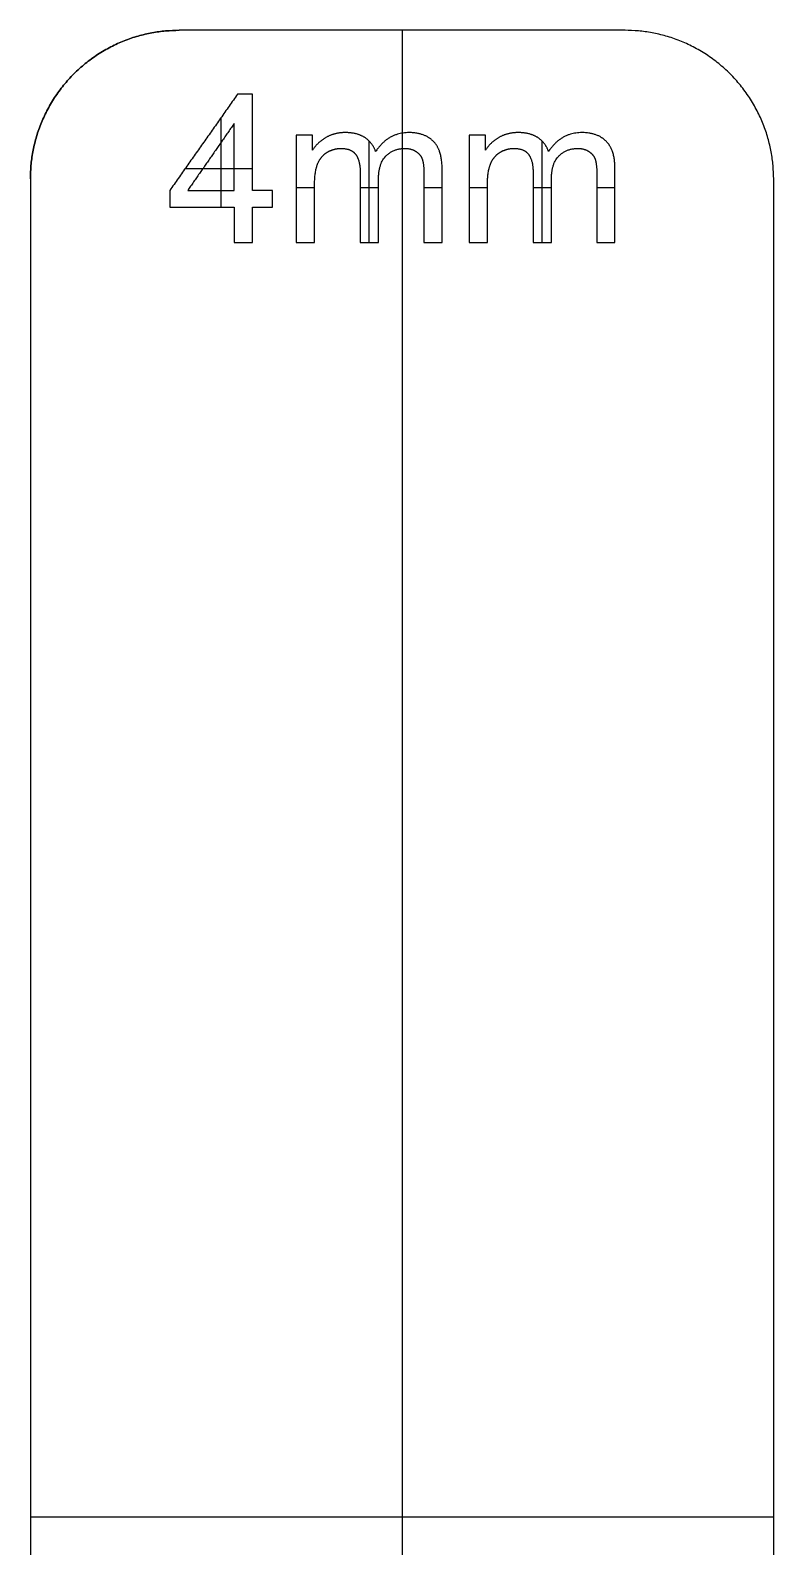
# Model space of a CAD drawing. Header units: millimetres. Extents: x 0 to 209, y -100 to 0.
# Drawn here: x 147.8 to 172.8, y -51 to 0 of the extents above; entities that cross this region are included whole.
import ezdxf

# ---------------------------------------------------------------- set-up
doc = ezdxf.new("R2010")
doc.units = ezdxf.units.MM
doc.layers.add('Default', color=18, linetype='Continuous', true_color=0x000000)

msp = doc.modelspace()

# ---------------------------------------------------------------- linework, layer by layer
at = {"layer": 'Default'}
for p, q in [((160.276, 0, 4), (160.276, -3.459, 4)), ((160.276, 0), (160.276, -100)), ((154.195, -5.945, 3.5), (154.195, -2.929, 3.5)), ((157.269, -3.522, 3.5), (156.72, -3.522, 3.5)), ((156.72, -3.522, 3.5), (156.72, -7.141, 3.5)), ((157.269, -4.03, 3.5), (157.269, -3.522, 3.5)), ((163.084, -3.522, 3.5), (162.535, -3.522, 3.5)), ((162.535, -3.522, 3.5), (162.535, -7.141, 3.5)), ((163.084, -4.03, 3.5), (163.084, -3.522, 3.5)), ((159.172, -7.141, 3.5), (159.172, -3.725, 3.5)), ((160.276, -3.976, 4), (160.276, -100, 4)), ((164.987, -7.141, 3.5), (164.987, -3.725, 3.5)), ((152.987, -4.643, 3.5), (155.248, -4.643, 3.5)), ((156.72, -5.291, 3.5), (157.334, -5.291, 3.5)), ((157.334, -7.141, 3.5), (157.334, -5.263, 3.5)), ((158.871, -5.291, 3.5), (159.484, -5.291, 3.5)), ((161.015, -5.291, 3.5), (161.625, -5.291, 3.5)), ((162.535, -5.291, 3.5), (163.148, -5.291, 3.5)), ((163.148, -7.141, 3.5), (163.148, -5.263, 3.5)), ((164.685, -5.291, 3.5), (165.299, -5.291, 3.5)), ((166.829, -5.291, 3.5), (167.439, -5.291, 3.5)), ((156.72, -7.141, 3.5), (157.334, -7.141, 3.5)), ((162.535, -7.141, 3.5), (163.148, -7.141, 3.5)), ((147.776, -50, 4), (172.776, -50, 4)), ((147.776, -50), (172.776, -50))]:
    msp.add_line(p, q, dxfattribs=at)
for points in [[(152.776, 0, 4), (147.776, 0, 4), (147.776, -5, 4)], [(152.776, 0), (147.776, 0), (147.776, -5)], [(147.776, -5, 2), (147.776, 0, 2), (152.776, 0, 2)], [(172.776, -5, 4), (172.776, 0, 4), (167.776, 0, 4)], [(172.776, -5), (172.776, 0), (167.776, 0)], [(172.776, -5, 2), (172.776, 0, 2), (167.776, 0, 2)]]:
    msp.add_rational_spline(points, [1, 0.707106781187, 1], degree=2, dxfattribs=at)
for points in [[(167.776, 0, 4), (160.276, 0, 4), (152.776, 0, 4)], [(167.776, 0), (160.276, 0), (152.776, 0)], [(152.776, 0), (152.776, 0, 2), (152.776, 0, 4)], [(167.776, 0, 2), (160.276, 0, 2), (152.776, 0, 2)], [(160.276, 0), (160.276, 0, 2), (160.276, 0, 4)], [(167.776, 0, 4), (167.776, 0, 2), (167.776, 0)], [(149.24, -1.464), (149.24, -1.464, 2), (149.24, -1.464, 4)], [(171.311, -1.464, 4), (171.311, -1.464, 2), (171.311, -1.464)], [(154.747, -2.145, 3.5), (153.607, -3.764, 3.5), (152.467, -5.383, 3.5)], [(154.747, -2.145, 3.5), (153.607, -3.764, 3.5), (152.467, -5.383, 3.5)], [(154.747, -2.145, 4), (153.607, -3.764, 4), (152.467, -5.383, 4)], [(154.747, -2.145, 3.75), (153.607, -3.764, 3.75), (152.467, -5.383, 3.75)], [(155.248, -2.145, 3.5), (154.997, -2.145, 3.5), (154.747, -2.145, 3.5)], [(155.248, -2.145, 3.5), (154.997, -2.145, 3.5), (154.747, -2.145, 3.5)], [(154.747, -2.145, 3.5), (154.747, -2.145, 3.75), (154.747, -2.145, 4)], [(155.248, -2.145, 4), (154.997, -2.145, 4), (154.747, -2.145, 4)], [(155.248, -2.145, 3.75), (154.997, -2.145, 3.75), (154.747, -2.145, 3.75)], [(154.997, -2.145, 3.5), (154.997, -2.145, 3.75), (154.997, -2.145, 4)], [(155.248, -5.383, 3.5), (155.248, -3.764, 3.5), (155.248, -2.145, 3.5)], [(155.248, -5.383, 3.5), (155.248, -3.764, 3.5), (155.248, -2.145, 3.5)], [(155.248, -2.145, 3.5), (155.248, -2.145, 3.75), (155.248, -2.145, 4)], [(155.248, -5.383, 4), (155.248, -3.764, 4), (155.248, -2.145, 4)], [(155.248, -5.383, 3.75), (155.248, -3.764, 3.75), (155.248, -2.145, 3.75)], [(154.634, -3.13, 3.5), (153.852, -4.256, 3.5), (153.07, -5.383, 3.5)], [(154.634, -5.383, 3.5), (154.634, -4.256, 3.5), (154.634, -3.13, 3.5)], [(157.269, -3.522, 3.5), (156.995, -3.522, 3.5), (156.72, -3.522, 3.5)], [(156.72, -3.522, 3.5), (156.72, -5.332, 3.5), (156.72, -7.141, 3.5)], [(156.72, -3.522, 3.5), (156.72, -3.522, 3.75), (156.72, -3.522, 4)], [(157.269, -3.522, 4), (156.995, -3.522, 4), (156.72, -3.522, 4)], [(156.72, -3.522, 4), (156.72, -5.332, 4), (156.72, -7.141, 4)], [(157.269, -3.522, 3.75), (156.995, -3.522, 3.75), (156.72, -3.522, 3.75)], [(156.72, -3.522, 3.75), (156.72, -5.332, 3.75), (156.72, -7.141, 3.75)], [(156.995, -3.522, 3.5), (156.995, -3.522, 3.75), (156.995, -3.522, 4)], [(157.269, -4.03, 3.5), (157.269, -3.776, 3.5), (157.269, -3.522, 3.5)], [(157.269, -3.522, 3.5), (157.269, -3.522, 3.75), (157.269, -3.522, 4)], [(157.269, -4.03, 4), (157.269, -3.776, 4), (157.269, -3.522, 4)], [(157.269, -4.03, 3.75), (157.269, -3.776, 3.75), (157.269, -3.522, 3.75)], [(158.366, -3.44, 3.5), (158.366, -3.44, 3.75), (158.366, -3.44, 4)], [(160.507, -3.44, 3.5), (160.507, -3.44, 3.75), (160.507, -3.44, 4)], [(163.084, -3.522, 3.5), (162.809, -3.522, 3.5), (162.535, -3.522, 3.5)], [(162.535, -3.522, 3.5), (162.535, -5.332, 3.5), (162.535, -7.141, 3.5)], [(162.535, -3.522, 3.5), (162.535, -3.522, 3.75), (162.535, -3.522, 4)], [(163.084, -3.522, 4), (162.809, -3.522, 4), (162.535, -3.522, 4)], [(162.535, -3.522, 4), (162.535, -5.332, 4), (162.535, -7.141, 4)], [(163.084, -3.522, 3.75), (162.809, -3.522, 3.75), (162.535, -3.522, 3.75)], [(162.535, -3.522, 3.75), (162.535, -5.332, 3.75), (162.535, -7.141, 3.75)], [(162.809, -3.522, 3.5), (162.809, -3.522, 3.75), (162.809, -3.522, 4)], [(163.084, -4.03, 3.5), (163.084, -3.776, 3.5), (163.084, -3.522, 3.5)], [(163.084, -3.522, 3.5), (163.084, -3.522, 3.75), (163.084, -3.522, 4)], [(163.084, -4.03, 4), (163.084, -3.776, 4), (163.084, -3.522, 4)], [(163.084, -4.03, 3.75), (163.084, -3.776, 3.75), (163.084, -3.522, 3.75)], [(164.181, -3.44, 3.5), (164.181, -3.44, 3.75), (164.181, -3.44, 4)], [(166.321, -3.44, 3.5), (166.321, -3.44, 3.75), (166.321, -3.44, 4)], [(153.607, -3.764, 3.5), (153.607, -3.764, 3.75), (153.607, -3.764, 4)], [(155.248, -3.764, 3.5), (155.248, -3.764, 3.75), (155.248, -3.764, 4)], [(157.269, -3.776, 3.5), (157.269, -3.776, 3.75), (157.269, -3.776, 4)], [(157.269, -4.03, 3.5), (157.269, -4.03, 3.75), (157.269, -4.03, 4)], [(157.722, -3.602, 3.5), (157.722, -3.602, 3.75), (157.722, -3.602, 4)], [(158.23, -3.972, 3.5), (158.23, -3.972, 3.75), (158.23, -3.972, 4)], [(159.026, -3.607, 3.5), (159.026, -3.607, 3.75), (159.026, -3.607, 4)], [(159.389, -4.074, 3.5), (159.389, -4.074, 3.75), (159.389, -4.074, 4)], [(160.371, -3.972, 3.5), (160.371, -3.972, 3.75), (160.371, -3.972, 4)], [(160.739, -4.07, 3.5), (160.739, -4.07, 3.75), (160.739, -4.07, 4)], [(161.335, -3.738, 3.5), (161.335, -3.738, 3.75), (161.335, -3.738, 4)], [(163.084, -3.776, 3.5), (163.084, -3.776, 3.75), (163.084, -3.776, 4)], [(163.084, -4.03, 3.5), (163.084, -4.03, 3.75), (163.084, -4.03, 4)], [(163.537, -3.602, 3.5), (163.537, -3.602, 3.75), (163.537, -3.602, 4)], [(164.045, -3.972, 3.5), (164.045, -3.972, 3.75), (164.045, -3.972, 4)], [(164.841, -3.607, 3.5), (164.841, -3.607, 3.75), (164.841, -3.607, 4)], [(165.203, -4.074, 3.5), (165.203, -4.074, 3.75), (165.203, -4.074, 4)], [(166.185, -3.972, 3.5), (166.185, -3.972, 3.75), (166.185, -3.972, 4)], [(166.553, -4.07, 3.5), (166.553, -4.07, 3.75), (166.553, -4.07, 4)], [(167.15, -3.738, 3.5), (167.15, -3.738, 3.75), (167.15, -3.738, 4)], [(157.433, -4.507, 3.5), (157.433, -4.507, 3.75), (157.433, -4.507, 4)], [(157.751, -4.108, 3.5), (157.751, -4.108, 3.75), (157.751, -4.108, 4)], [(158.721, -4.176, 3.5), (158.721, -4.176, 3.75), (158.721, -4.176, 4)], [(159.737, -4.226, 3.5), (159.737, -4.226, 3.75), (159.737, -4.226, 4)], [(160.955, -4.331, 3.5), (160.955, -4.331, 3.75), (160.955, -4.331, 4)], [(163.247, -4.507, 3.5), (163.247, -4.507, 3.75), (163.247, -4.507, 4)], [(163.566, -4.108, 3.5), (163.566, -4.108, 3.75), (163.566, -4.108, 4)], [(164.535, -4.176, 3.5), (164.535, -4.176, 3.75), (164.535, -4.176, 4)], [(165.551, -4.226, 3.5), (165.551, -4.226, 3.75), (165.551, -4.226, 4)], [(166.77, -4.331, 3.5), (166.77, -4.331, 3.75), (166.77, -4.331, 4)], [(147.776, -5, 4), (147.776, -50, 4), (147.776, -95, 4)], [(147.776, -5), (147.776, -50), (147.776, -95)], [(147.776, -5), (147.776, -5, 2), (147.776, -5, 4)], [(147.776, -5, 2), (147.776, -50, 2), (147.776, -95, 2)], [(158.871, -4.79, 3.5), (158.871, -5.965, 3.5), (158.871, -7.141, 3.5)], [(158.871, -4.79, 3.5), (158.871, -5.965, 3.5), (158.871, -7.141, 3.5)], [(158.871, -4.79, 3.5), (158.871, -4.79, 3.75), (158.871, -4.79, 4)], [(158.871, -4.79, 4), (158.871, -5.965, 4), (158.871, -7.141, 4)], [(158.871, -4.79, 3.75), (158.871, -5.965, 3.75), (158.871, -7.141, 3.75)], [(159.484, -7.141, 3.5), (159.484, -6.09, 3.5), (159.484, -5.038, 3.5)], [(159.484, -7.141, 3.5), (159.484, -6.09, 3.5), (159.484, -5.038, 3.5)], [(159.484, -5.038, 3.5), (159.484, -5.038, 3.75), (159.484, -5.038, 4)], [(159.484, -7.141, 4), (159.484, -6.09, 4), (159.484, -5.038, 4)], [(159.484, -7.141, 3.75), (159.484, -6.09, 3.75), (159.484, -5.038, 3.75)], [(161.015, -4.861, 3.5), (161.015, -6.001, 3.5), (161.015, -7.141, 3.5)], [(161.015, -4.861, 3.5), (161.015, -6.001, 3.5), (161.015, -7.141, 3.5)], [(161.015, -4.861, 3.5), (161.015, -4.861, 3.75), (161.015, -4.861, 4)], [(161.015, -4.861, 4), (161.015, -6.001, 4), (161.015, -7.141, 4)], [(161.015, -4.861, 3.75), (161.015, -6.001, 3.75), (161.015, -7.141, 3.75)], [(161.625, -7.141, 3.5), (161.625, -5.899, 3.5), (161.625, -4.657, 3.5)], [(161.625, -7.141, 3.5), (161.625, -5.899, 3.5), (161.625, -4.657, 3.5)], [(161.625, -4.657, 3.5), (161.625, -4.657, 3.75), (161.625, -4.657, 4)], [(161.625, -7.141, 4), (161.625, -5.899, 4), (161.625, -4.657, 4)], [(161.625, -7.141, 3.75), (161.625, -5.899, 3.75), (161.625, -4.657, 3.75)], [(164.685, -4.79, 3.5), (164.685, -5.965, 3.5), (164.685, -7.141, 3.5)], [(164.685, -4.79, 3.5), (164.685, -5.965, 3.5), (164.685, -7.141, 3.5)], [(164.685, -4.79, 3.5), (164.685, -4.79, 3.75), (164.685, -4.79, 4)], [(164.685, -4.79, 4), (164.685, -5.965, 4), (164.685, -7.141, 4)], [(164.685, -4.79, 3.75), (164.685, -5.965, 3.75), (164.685, -7.141, 3.75)], [(165.299, -7.141, 3.5), (165.299, -6.09, 3.5), (165.299, -5.038, 3.5)], [(165.299, -7.141, 3.5), (165.299, -6.09, 3.5), (165.299, -5.038, 3.5)], [(165.299, -5.038, 3.5), (165.299, -5.038, 3.75), (165.299, -5.038, 4)], [(165.299, -7.141, 4), (165.299, -6.09, 4), (165.299, -5.038, 4)], [(165.299, -7.141, 3.75), (165.299, -6.09, 3.75), (165.299, -5.038, 3.75)], [(166.829, -4.861, 3.5), (166.829, -6.001, 3.5), (166.829, -7.141, 3.5)], [(166.829, -4.861, 3.5), (166.829, -6.001, 3.5), (166.829, -7.141, 3.5)], [(166.829, -4.861, 3.5), (166.829, -4.861, 3.75), (166.829, -4.861, 4)], [(166.829, -4.861, 4), (166.829, -6.001, 4), (166.829, -7.141, 4)], [(166.829, -4.861, 3.75), (166.829, -6.001, 3.75), (166.829, -7.141, 3.75)], [(167.439, -7.141, 3.5), (167.439, -5.899, 3.5), (167.439, -4.657, 3.5)], [(167.439, -7.141, 3.5), (167.439, -5.899, 3.5), (167.439, -4.657, 3.5)], [(167.439, -4.657, 3.5), (167.439, -4.657, 3.75), (167.439, -4.657, 4)], [(167.439, -7.141, 4), (167.439, -5.899, 4), (167.439, -4.657, 4)], [(167.439, -7.141, 3.75), (167.439, -5.899, 3.75), (167.439, -4.657, 3.75)], [(172.776, -95, 4), (172.776, -50, 4), (172.776, -5, 4)], [(172.776, -95), (172.776, -50), (172.776, -5)], [(172.776, -5, 4), (172.776, -5, 2), (172.776, -5)], [(172.776, -95, 2), (172.776, -50, 2), (172.776, -5, 2)], [(152.467, -5.383, 3.5), (152.467, -5.664, 3.5), (152.467, -5.945, 3.5)], [(152.467, -5.383, 3.5), (152.467, -5.664, 3.5), (152.467, -5.945, 3.5)], [(152.467, -5.383, 3.5), (152.467, -5.383, 3.75), (152.467, -5.383, 4)], [(152.467, -5.383, 4), (152.467, -5.664, 4), (152.467, -5.945, 4)], [(152.467, -5.383, 3.75), (152.467, -5.664, 3.75), (152.467, -5.945, 3.75)], [(153.07, -5.383, 3.5), (153.852, -5.383, 3.5), (154.634, -5.383, 3.5)], [(155.923, -5.383, 3.5), (155.585, -5.383, 3.5), (155.248, -5.383, 3.5)], [(155.923, -5.383, 3.5), (155.585, -5.383, 3.5), (155.248, -5.383, 3.5)], [(155.248, -5.383, 3.5), (155.248, -5.383, 3.75), (155.248, -5.383, 4)], [(155.923, -5.383, 4), (155.585, -5.383, 4), (155.248, -5.383, 4)], [(155.923, -5.383, 3.75), (155.585, -5.383, 3.75), (155.248, -5.383, 3.75)], [(155.585, -5.383, 3.5), (155.585, -5.383, 3.75), (155.585, -5.383, 4)], [(155.923, -5.945, 3.5), (155.923, -5.664, 3.5), (155.923, -5.383, 3.5)], [(155.923, -5.945, 3.5), (155.923, -5.664, 3.5), (155.923, -5.383, 3.5)], [(155.923, -5.383, 3.5), (155.923, -5.383, 3.75), (155.923, -5.383, 4)], [(155.923, -5.945, 4), (155.923, -5.664, 4), (155.923, -5.383, 4)], [(155.923, -5.945, 3.75), (155.923, -5.664, 3.75), (155.923, -5.383, 3.75)], [(156.72, -5.332, 3.5), (156.72, -5.332, 3.75), (156.72, -5.332, 4)], [(157.334, -7.141, 3.5), (157.334, -6.202, 3.5), (157.334, -5.263, 3.5)], [(157.334, -5.263, 3.5), (157.334, -5.263, 3.75), (157.334, -5.263, 4)], [(157.334, -7.141, 4), (157.334, -6.202, 4), (157.334, -5.263, 4)], [(157.334, -7.141, 3.75), (157.334, -6.202, 3.75), (157.334, -5.263, 3.75)], [(162.535, -5.332, 3.5), (162.535, -5.332, 3.75), (162.535, -5.332, 4)], [(163.148, -7.141, 3.5), (163.148, -6.202, 3.5), (163.148, -5.263, 3.5)], [(163.148, -5.263, 3.5), (163.148, -5.263, 3.75), (163.148, -5.263, 4)], [(163.148, -7.141, 4), (163.148, -6.202, 4), (163.148, -5.263, 4)], [(163.148, -7.141, 3.75), (163.148, -6.202, 3.75), (163.148, -5.263, 3.75)], [(152.467, -5.664, 3.5), (152.467, -5.664, 3.75), (152.467, -5.664, 4)], [(152.467, -5.945, 3.5), (153.55, -5.945, 3.5), (154.634, -5.945, 3.5)], [(152.467, -5.945, 3.5), (153.55, -5.945, 3.5), (154.634, -5.945, 3.5)], [(152.467, -5.945, 3.5), (152.467, -5.945, 3.75), (152.467, -5.945, 4)], [(152.467, -5.945, 4), (153.55, -5.945, 4), (154.634, -5.945, 4)], [(152.467, -5.945, 3.75), (153.55, -5.945, 3.75), (154.634, -5.945, 3.75)], [(153.55, -5.945, 3.5), (153.55, -5.945, 3.75), (153.55, -5.945, 4)], [(154.634, -5.945, 3.5), (154.634, -6.543, 3.5), (154.634, -7.141, 3.5)], [(154.634, -5.945, 3.5), (154.634, -6.543, 3.5), (154.634, -7.141, 3.5)], [(154.634, -5.945, 3.5), (154.634, -5.945, 3.75), (154.634, -5.945, 4)], [(154.634, -5.945, 4), (154.634, -6.543, 4), (154.634, -7.141, 4)], [(154.634, -5.945, 3.75), (154.634, -6.543, 3.75), (154.634, -7.141, 3.75)], [(155.248, -7.141, 3.5), (155.248, -6.543, 3.5), (155.248, -5.945, 3.5)], [(155.248, -5.945, 3.5), (155.585, -5.945, 3.5), (155.923, -5.945, 3.5)], [(155.248, -7.141, 3.5), (155.248, -6.543, 3.5), (155.248, -5.945, 3.5)], [(155.248, -5.945, 3.5), (155.585, -5.945, 3.5), (155.923, -5.945, 3.5)], [(155.248, -5.945, 3.5), (155.248, -5.945, 3.75), (155.248, -5.945, 4)], [(155.248, -7.141, 4), (155.248, -6.543, 4), (155.248, -5.945, 4)], [(155.248, -5.945, 4), (155.585, -5.945, 4), (155.923, -5.945, 4)], [(155.248, -7.141, 3.75), (155.248, -6.543, 3.75), (155.248, -5.945, 3.75)], [(155.248, -5.945, 3.75), (155.585, -5.945, 3.75), (155.923, -5.945, 3.75)], [(155.585, -5.945, 3.5), (155.585, -5.945, 3.75), (155.585, -5.945, 4)], [(155.923, -5.664, 3.5), (155.923, -5.664, 3.75), (155.923, -5.664, 4)], [(155.923, -5.945, 3.5), (155.923, -5.945, 3.75), (155.923, -5.945, 4)], [(158.871, -5.965, 3.5), (158.871, -5.965, 3.75), (158.871, -5.965, 4)], [(159.484, -6.09, 3.5), (159.484, -6.09, 3.75), (159.484, -6.09, 4)], [(161.015, -6.001, 3.5), (161.015, -6.001, 3.75), (161.015, -6.001, 4)], [(161.625, -5.899, 3.5), (161.625, -5.899, 3.75), (161.625, -5.899, 4)], [(164.685, -5.965, 3.5), (164.685, -5.965, 3.75), (164.685, -5.965, 4)], [(165.299, -6.09, 3.5), (165.299, -6.09, 3.75), (165.299, -6.09, 4)], [(166.829, -6.001, 3.5), (166.829, -6.001, 3.75), (166.829, -6.001, 4)], [(167.439, -5.899, 3.5), (167.439, -5.899, 3.75), (167.439, -5.899, 4)], [(154.634, -6.543, 3.5), (154.634, -6.543, 3.75), (154.634, -6.543, 4)], [(155.248, -6.543, 3.5), (155.248, -6.543, 3.75), (155.248, -6.543, 4)], [(157.334, -6.202, 3.5), (157.334, -6.202, 3.75), (157.334, -6.202, 4)], [(163.148, -6.202, 3.5), (163.148, -6.202, 3.75), (163.148, -6.202, 4)], [(154.634, -7.141, 3.5), (154.941, -7.141, 3.5), (155.248, -7.141, 3.5)], [(154.634, -7.141, 3.5), (154.941, -7.141, 3.5), (155.248, -7.141, 3.5)], [(154.634, -7.141, 3.5), (154.634, -7.141, 3.75), (154.634, -7.141, 4)], [(154.634, -7.141, 4), (154.941, -7.141, 4), (155.248, -7.141, 4)], [(154.634, -7.141, 3.75), (154.941, -7.141, 3.75), (155.248, -7.141, 3.75)], [(154.941, -7.141, 3.5), (154.941, -7.141, 3.75), (154.941, -7.141, 4)], [(155.248, -7.141, 3.5), (155.248, -7.141, 3.75), (155.248, -7.141, 4)], [(156.72, -7.141, 3.5), (157.027, -7.141, 3.5), (157.334, -7.141, 3.5)], [(156.72, -7.141, 3.5), (156.72, -7.141, 3.75), (156.72, -7.141, 4)], [(156.72, -7.141, 4), (157.027, -7.141, 4), (157.334, -7.141, 4)], [(156.72, -7.141, 3.75), (157.027, -7.141, 3.75), (157.334, -7.141, 3.75)], [(157.027, -7.141, 3.5), (157.027, -7.141, 3.75), (157.027, -7.141, 4)], [(157.334, -7.141, 3.5), (157.334, -7.141, 3.75), (157.334, -7.141, 4)], [(158.871, -7.141, 3.5), (159.178, -7.141, 3.5), (159.484, -7.141, 3.5)], [(158.871, -7.141, 3.5), (159.178, -7.141, 3.5), (159.484, -7.141, 3.5)], [(158.871, -7.141, 3.5), (158.871, -7.141, 3.75), (158.871, -7.141, 4)], [(158.871, -7.141, 4), (159.178, -7.141, 4), (159.484, -7.141, 4)], [(158.871, -7.141, 3.75), (159.178, -7.141, 3.75), (159.484, -7.141, 3.75)], [(159.178, -7.141, 3.5), (159.178, -7.141, 3.75), (159.178, -7.141, 4)], [(159.484, -7.141, 3.5), (159.484, -7.141, 3.75), (159.484, -7.141, 4)], [(161.015, -7.141, 3.5), (161.32, -7.141, 3.5), (161.625, -7.141, 3.5)], [(161.015, -7.141, 3.5), (161.32, -7.141, 3.5), (161.625, -7.141, 3.5)], [(161.015, -7.141, 3.5), (161.015, -7.141, 3.75), (161.015, -7.141, 4)], [(161.015, -7.141, 4), (161.32, -7.141, 4), (161.625, -7.141, 4)], [(161.015, -7.141, 3.75), (161.32, -7.141, 3.75), (161.625, -7.141, 3.75)], [(161.32, -7.141, 3.5), (161.32, -7.141, 3.75), (161.32, -7.141, 4)], [(161.625, -7.141, 3.5), (161.625, -7.141, 3.75), (161.625, -7.141, 4)], [(162.535, -7.141, 3.5), (162.842, -7.141, 3.5), (163.148, -7.141, 3.5)], [(162.535, -7.141, 3.5), (162.535, -7.141, 3.75), (162.535, -7.141, 4)], [(162.535, -7.141, 4), (162.842, -7.141, 4), (163.148, -7.141, 4)], [(162.535, -7.141, 3.75), (162.842, -7.141, 3.75), (163.148, -7.141, 3.75)], [(162.842, -7.141, 3.5), (162.842, -7.141, 3.75), (162.842, -7.141, 4)], [(163.148, -7.141, 3.5), (163.148, -7.141, 3.75), (163.148, -7.141, 4)], [(164.685, -7.141, 3.5), (164.992, -7.141, 3.5), (165.299, -7.141, 3.5)], [(164.685, -7.141, 3.5), (164.992, -7.141, 3.5), (165.299, -7.141, 3.5)], [(164.685, -7.141, 3.5), (164.685, -7.141, 3.75), (164.685, -7.141, 4)], [(164.685, -7.141, 4), (164.992, -7.141, 4), (165.299, -7.141, 4)], [(164.685, -7.141, 3.75), (164.992, -7.141, 3.75), (165.299, -7.141, 3.75)], [(164.992, -7.141, 3.5), (164.992, -7.141, 3.75), (164.992, -7.141, 4)], [(165.299, -7.141, 3.5), (165.299, -7.141, 3.75), (165.299, -7.141, 4)], [(166.829, -7.141, 3.5), (167.134, -7.141, 3.5), (167.439, -7.141, 3.5)], [(166.829, -7.141, 3.5), (167.134, -7.141, 3.5), (167.439, -7.141, 3.5)], [(166.829, -7.141, 3.5), (166.829, -7.141, 3.75), (166.829, -7.141, 4)], [(166.829, -7.141, 4), (167.134, -7.141, 4), (167.439, -7.141, 4)], [(166.829, -7.141, 3.75), (167.134, -7.141, 3.75), (167.439, -7.141, 3.75)], [(167.134, -7.141, 3.5), (167.134, -7.141, 3.75), (167.134, -7.141, 4)], [(167.439, -7.141, 3.5), (167.439, -7.141, 3.75), (167.439, -7.141, 4)], [(147.776, -50), (147.776, -50, 2), (147.776, -50, 4)], [(172.776, -50), (172.776, -50, 2), (172.776, -50, 4)]]:
    msp.add_open_spline(points, degree=2, dxfattribs=at)
for points, knots in [([(159.389, -4.074, 3.5), (159.283, -3.774, 3.5), (159.026, -3.607, 3.5), (158.769, -3.44, 3.5), (158.366, -3.44, 3.5), (158.005, -3.44, 3.5), (157.722, -3.602, 3.5), (157.439, -3.764, 3.5), (157.269, -4.03, 3.5)], [-7, -7, -7, -6, -6, -5, -5, -4, -4, -3, -3, -3]), ([(159.389, -4.074, 3.5), (159.283, -3.774, 3.5), (159.026, -3.607, 3.5), (158.769, -3.44, 3.5), (158.366, -3.44, 3.5), (158.005, -3.44, 3.5), (157.722, -3.602, 3.5), (157.439, -3.764, 3.5), (157.269, -4.03, 3.5)], [26.167689, 26.167689, 26.167689, 27.167689, 27.167689, 28.167689, 28.167689, 29.167689, 29.167689, 30.167689, 30.167689, 30.167689]), ([(159.389, -4.074, 4), (159.283, -3.774, 4), (159.026, -3.607, 4), (158.769, -3.44, 4), (158.366, -3.44, 4), (158.005, -3.44, 4), (157.722, -3.602, 4), (157.439, -3.764, 4), (157.269, -4.03, 4)], [26.167689, 26.167689, 26.167689, 27.167689, 27.167689, 28.167689, 28.167689, 29.167689, 29.167689, 30.167689, 30.167689, 30.167689]), ([(159.389, -4.074, 3.75), (159.283, -3.774, 3.75), (159.026, -3.607, 3.75), (158.769, -3.44, 3.75), (158.366, -3.44, 3.75), (158.005, -3.44, 3.75), (157.722, -3.602, 3.75), (157.439, -3.764, 3.75), (157.269, -4.03, 3.75)], [26.167689, 26.167689, 26.167689, 27.167689, 27.167689, 28.167689, 28.167689, 29.167689, 29.167689, 30.167689, 30.167689, 30.167689]), ([(161.625, -4.657, 3.5), (161.625, -4.036, 3.5), (161.335, -3.738, 3.5), (161.045, -3.44, 3.5), (160.507, -3.44, 3.5), (159.818, -3.44, 3.5), (159.389, -4.074, 3.5)], [-10, -10, -10, -9, -9, -8, -8, -7, -7, -7]), ([(161.625, -4.657, 3.5), (161.625, -4.036, 3.5), (161.335, -3.738, 3.5), (161.045, -3.44, 3.5), (160.507, -3.44, 3.5), (159.818, -3.44, 3.5), (159.389, -4.074, 3.5)], [23.167689, 23.167689, 23.167689, 24.167689, 24.167689, 25.167689, 25.167689, 26.167689, 26.167689, 26.167689]), ([(161.625, -4.657, 4), (161.625, -4.036, 4), (161.335, -3.738, 4), (161.045, -3.44, 4), (160.507, -3.44, 4), (159.818, -3.44, 4), (159.389, -4.074, 4)], [23.167689, 23.167689, 23.167689, 24.167689, 24.167689, 25.167689, 25.167689, 26.167689, 26.167689, 26.167689]), ([(161.625, -4.657, 3.75), (161.625, -4.036, 3.75), (161.335, -3.738, 3.75), (161.045, -3.44, 3.75), (160.507, -3.44, 3.75), (159.818, -3.44, 3.75), (159.389, -4.074, 3.75)], [23.167689, 23.167689, 23.167689, 24.167689, 24.167689, 25.167689, 25.167689, 26.167689, 26.167689, 26.167689]), ([(165.203, -4.074, 3.5), (165.098, -3.774, 3.5), (164.841, -3.607, 3.5), (164.583, -3.44, 3.5), (164.181, -3.44, 3.5), (163.82, -3.44, 3.5), (163.537, -3.602, 3.5), (163.254, -3.764, 3.5), (163.084, -4.03, 3.5)], [-7, -7, -7, -6, -6, -5, -5, -4, -4, -3, -3, -3]), ([(165.203, -4.074, 3.5), (165.098, -3.774, 3.5), (164.841, -3.607, 3.5), (164.583, -3.44, 3.5), (164.181, -3.44, 3.5), (163.82, -3.44, 3.5), (163.537, -3.602, 3.5), (163.254, -3.764, 3.5), (163.084, -4.03, 3.5)], [26.167689, 26.167689, 26.167689, 27.167689, 27.167689, 28.167689, 28.167689, 29.167689, 29.167689, 30.167689, 30.167689, 30.167689]), ([(165.203, -4.074, 4), (165.098, -3.774, 4), (164.841, -3.607, 4), (164.583, -3.44, 4), (164.181, -3.44, 4), (163.82, -3.44, 4), (163.537, -3.602, 4), (163.254, -3.764, 4), (163.084, -4.03, 4)], [26.167689, 26.167689, 26.167689, 27.167689, 27.167689, 28.167689, 28.167689, 29.167689, 29.167689, 30.167689, 30.167689, 30.167689]), ([(165.203, -4.074, 3.75), (165.098, -3.774, 3.75), (164.841, -3.607, 3.75), (164.583, -3.44, 3.75), (164.181, -3.44, 3.75), (163.82, -3.44, 3.75), (163.537, -3.602, 3.75), (163.254, -3.764, 3.75), (163.084, -4.03, 3.75)], [26.167689, 26.167689, 26.167689, 27.167689, 27.167689, 28.167689, 28.167689, 29.167689, 29.167689, 30.167689, 30.167689, 30.167689]), ([(167.439, -4.657, 3.5), (167.439, -4.036, 3.5), (167.15, -3.738, 3.5), (166.86, -3.44, 3.5), (166.321, -3.44, 3.5), (165.633, -3.44, 3.5), (165.203, -4.074, 3.5)], [-10, -10, -10, -9, -9, -8, -8, -7, -7, -7]), ([(167.439, -4.657, 3.5), (167.439, -4.036, 3.5), (167.15, -3.738, 3.5), (166.86, -3.44, 3.5), (166.321, -3.44, 3.5), (165.633, -3.44, 3.5), (165.203, -4.074, 3.5)], [23.167689, 23.167689, 23.167689, 24.167689, 24.167689, 25.167689, 25.167689, 26.167689, 26.167689, 26.167689]), ([(167.439, -4.657, 4), (167.439, -4.036, 4), (167.15, -3.738, 4), (166.86, -3.44, 4), (166.321, -3.44, 4), (165.633, -3.44, 4), (165.203, -4.074, 4)], [23.167689, 23.167689, 23.167689, 24.167689, 24.167689, 25.167689, 25.167689, 26.167689, 26.167689, 26.167689]), ([(167.439, -4.657, 3.75), (167.439, -4.036, 3.75), (167.15, -3.738, 3.75), (166.86, -3.44, 3.75), (166.321, -3.44, 3.75), (165.633, -3.44, 3.75), (165.203, -4.074, 3.75)], [23.167689, 23.167689, 23.167689, 24.167689, 24.167689, 25.167689, 25.167689, 26.167689, 26.167689, 26.167689]), ([(157.334, -5.263, 3.5), (157.334, -4.769, 3.5), (157.433, -4.507, 3.5), (157.531, -4.244, 3.5), (157.751, -4.108, 3.5), (157.971, -3.972, 3.5), (158.23, -3.972, 3.5), (158.571, -3.972, 3.5), (158.721, -4.176, 3.5), (158.871, -4.381, 3.5), (158.871, -4.79, 3.5)], [-26, -26, -26, -25, -25, -24, -24, -23, -23, -22, -22, -21, -21, -21]), ([(157.334, -5.263, 3.5), (157.334, -4.769, 3.5), (157.433, -4.507, 3.5), (157.531, -4.244, 3.5), (157.751, -4.108, 3.5), (157.971, -3.972, 3.5), (158.23, -3.972, 3.5), (158.571, -3.972, 3.5), (158.721, -4.176, 3.5), (158.871, -4.381, 3.5), (158.871, -4.79, 3.5)], [7.167689, 7.167689, 7.167689, 8.167689, 8.167689, 9.167689, 9.167689, 10.167689, 10.167689, 11.167689, 11.167689, 12.167689, 12.167689, 12.167689]), ([(157.334, -5.263, 4), (157.334, -4.769, 4), (157.433, -4.507, 4), (157.531, -4.244, 4), (157.751, -4.108, 4), (157.971, -3.972, 4), (158.23, -3.972, 4), (158.571, -3.972, 4), (158.721, -4.176, 4), (158.871, -4.381, 4), (158.871, -4.79, 4)], [7.167689, 7.167689, 7.167689, 8.167689, 8.167689, 9.167689, 9.167689, 10.167689, 10.167689, 11.167689, 11.167689, 12.167689, 12.167689, 12.167689]), ([(157.334, -5.263, 3.75), (157.334, -4.769, 3.75), (157.433, -4.507, 3.75), (157.531, -4.244, 3.75), (157.751, -4.108, 3.75), (157.971, -3.972, 3.75), (158.23, -3.972, 3.75), (158.571, -3.972, 3.75), (158.721, -4.176, 3.75), (158.871, -4.381, 3.75), (158.871, -4.79, 3.75)], [7.167689, 7.167689, 7.167689, 8.167689, 8.167689, 9.167689, 9.167689, 10.167689, 10.167689, 11.167689, 11.167689, 12.167689, 12.167689, 12.167689]), ([(159.484, -5.038, 3.5), (159.484, -4.479, 3.5), (159.737, -4.226, 3.5), (159.989, -3.972, 3.5), (160.371, -3.972, 3.5), (160.582, -3.972, 3.5), (160.739, -4.07, 3.5), (160.895, -4.169, 3.5), (160.955, -4.331, 3.5), (161.015, -4.493, 3.5), (161.015, -4.861, 3.5)], [-18, -18, -18, -17, -17, -16, -16, -15, -15, -14, -14, -13, -13, -13]), ([(159.484, -5.038, 3.5), (159.484, -4.479, 3.5), (159.737, -4.226, 3.5), (159.989, -3.972, 3.5), (160.371, -3.972, 3.5), (160.582, -3.972, 3.5), (160.739, -4.07, 3.5), (160.895, -4.169, 3.5), (160.955, -4.331, 3.5), (161.015, -4.493, 3.5), (161.015, -4.861, 3.5)], [15.167689, 15.167689, 15.167689, 16.167689, 16.167689, 17.167689, 17.167689, 18.167689, 18.167689, 19.167689, 19.167689, 20.167689, 20.167689, 20.167689]), ([(159.484, -5.038, 4), (159.484, -4.479, 4), (159.737, -4.226, 4), (159.989, -3.972, 4), (160.371, -3.972, 4), (160.582, -3.972, 4), (160.739, -4.07, 4), (160.895, -4.169, 4), (160.955, -4.331, 4), (161.015, -4.493, 4), (161.015, -4.861, 4)], [15.167689, 15.167689, 15.167689, 16.167689, 16.167689, 17.167689, 17.167689, 18.167689, 18.167689, 19.167689, 19.167689, 20.167689, 20.167689, 20.167689]), ([(159.484, -5.038, 3.75), (159.484, -4.479, 3.75), (159.737, -4.226, 3.75), (159.989, -3.972, 3.75), (160.371, -3.972, 3.75), (160.582, -3.972, 3.75), (160.739, -4.07, 3.75), (160.895, -4.169, 3.75), (160.955, -4.331, 3.75), (161.015, -4.493, 3.75), (161.015, -4.861, 3.75)], [15.167689, 15.167689, 15.167689, 16.167689, 16.167689, 17.167689, 17.167689, 18.167689, 18.167689, 19.167689, 19.167689, 20.167689, 20.167689, 20.167689]), ([(163.148, -5.263, 3.5), (163.148, -4.769, 3.5), (163.247, -4.507, 3.5), (163.346, -4.244, 3.5), (163.566, -4.108, 3.5), (163.786, -3.972, 3.5), (164.045, -3.972, 3.5), (164.385, -3.972, 3.5), (164.535, -4.176, 3.5), (164.685, -4.381, 3.5), (164.685, -4.79, 3.5)], [-26, -26, -26, -25, -25, -24, -24, -23, -23, -22, -22, -21, -21, -21]), ([(163.148, -5.263, 3.5), (163.148, -4.769, 3.5), (163.247, -4.507, 3.5), (163.346, -4.244, 3.5), (163.566, -4.108, 3.5), (163.786, -3.972, 3.5), (164.045, -3.972, 3.5), (164.385, -3.972, 3.5), (164.535, -4.176, 3.5), (164.685, -4.381, 3.5), (164.685, -4.79, 3.5)], [7.167689, 7.167689, 7.167689, 8.167689, 8.167689, 9.167689, 9.167689, 10.167689, 10.167689, 11.167689, 11.167689, 12.167689, 12.167689, 12.167689]), ([(163.148, -5.263, 4), (163.148, -4.769, 4), (163.247, -4.507, 4), (163.346, -4.244, 4), (163.566, -4.108, 4), (163.786, -3.972, 4), (164.045, -3.972, 4), (164.385, -3.972, 4), (164.535, -4.176, 4), (164.685, -4.381, 4), (164.685, -4.79, 4)], [7.167689, 7.167689, 7.167689, 8.167689, 8.167689, 9.167689, 9.167689, 10.167689, 10.167689, 11.167689, 11.167689, 12.167689, 12.167689, 12.167689]), ([(163.148, -5.263, 3.75), (163.148, -4.769, 3.75), (163.247, -4.507, 3.75), (163.346, -4.244, 3.75), (163.566, -4.108, 3.75), (163.786, -3.972, 3.75), (164.045, -3.972, 3.75), (164.385, -3.972, 3.75), (164.535, -4.176, 3.75), (164.685, -4.381, 3.75), (164.685, -4.79, 3.75)], [7.167689, 7.167689, 7.167689, 8.167689, 8.167689, 9.167689, 9.167689, 10.167689, 10.167689, 11.167689, 11.167689, 12.167689, 12.167689, 12.167689]), ([(165.299, -5.038, 3.5), (165.299, -4.479, 3.5), (165.551, -4.226, 3.5), (165.803, -3.972, 3.5), (166.185, -3.972, 3.5), (166.396, -3.972, 3.5), (166.553, -4.07, 3.5), (166.71, -4.169, 3.5), (166.77, -4.331, 3.5), (166.829, -4.493, 3.5), (166.829, -4.861, 3.5)], [-18, -18, -18, -17, -17, -16, -16, -15, -15, -14, -14, -13, -13, -13]), ([(165.299, -5.038, 3.5), (165.299, -4.479, 3.5), (165.551, -4.226, 3.5), (165.803, -3.972, 3.5), (166.185, -3.972, 3.5), (166.396, -3.972, 3.5), (166.553, -4.07, 3.5), (166.71, -4.169, 3.5), (166.77, -4.331, 3.5), (166.829, -4.493, 3.5), (166.829, -4.861, 3.5)], [15.167689, 15.167689, 15.167689, 16.167689, 16.167689, 17.167689, 17.167689, 18.167689, 18.167689, 19.167689, 19.167689, 20.167689, 20.167689, 20.167689]), ([(165.299, -5.038, 4), (165.299, -4.479, 4), (165.551, -4.226, 4), (165.803, -3.972, 4), (166.185, -3.972, 4), (166.396, -3.972, 4), (166.553, -4.07, 4), (166.71, -4.169, 4), (166.77, -4.331, 4), (166.829, -4.493, 4), (166.829, -4.861, 4)], [15.167689, 15.167689, 15.167689, 16.167689, 16.167689, 17.167689, 17.167689, 18.167689, 18.167689, 19.167689, 19.167689, 20.167689, 20.167689, 20.167689]), ([(165.299, -5.038, 3.75), (165.299, -4.479, 3.75), (165.551, -4.226, 3.75), (165.803, -3.972, 3.75), (166.185, -3.972, 3.75), (166.396, -3.972, 3.75), (166.553, -4.07, 3.75), (166.71, -4.169, 3.75), (166.77, -4.331, 3.75), (166.829, -4.493, 3.75), (166.829, -4.861, 3.75)], [15.167689, 15.167689, 15.167689, 16.167689, 16.167689, 17.167689, 17.167689, 18.167689, 18.167689, 19.167689, 19.167689, 20.167689, 20.167689, 20.167689])]:
    msp.add_open_spline(points, degree=2, knots=knots, dxfattribs=at)

doc.saveas('drawing.dxf')
